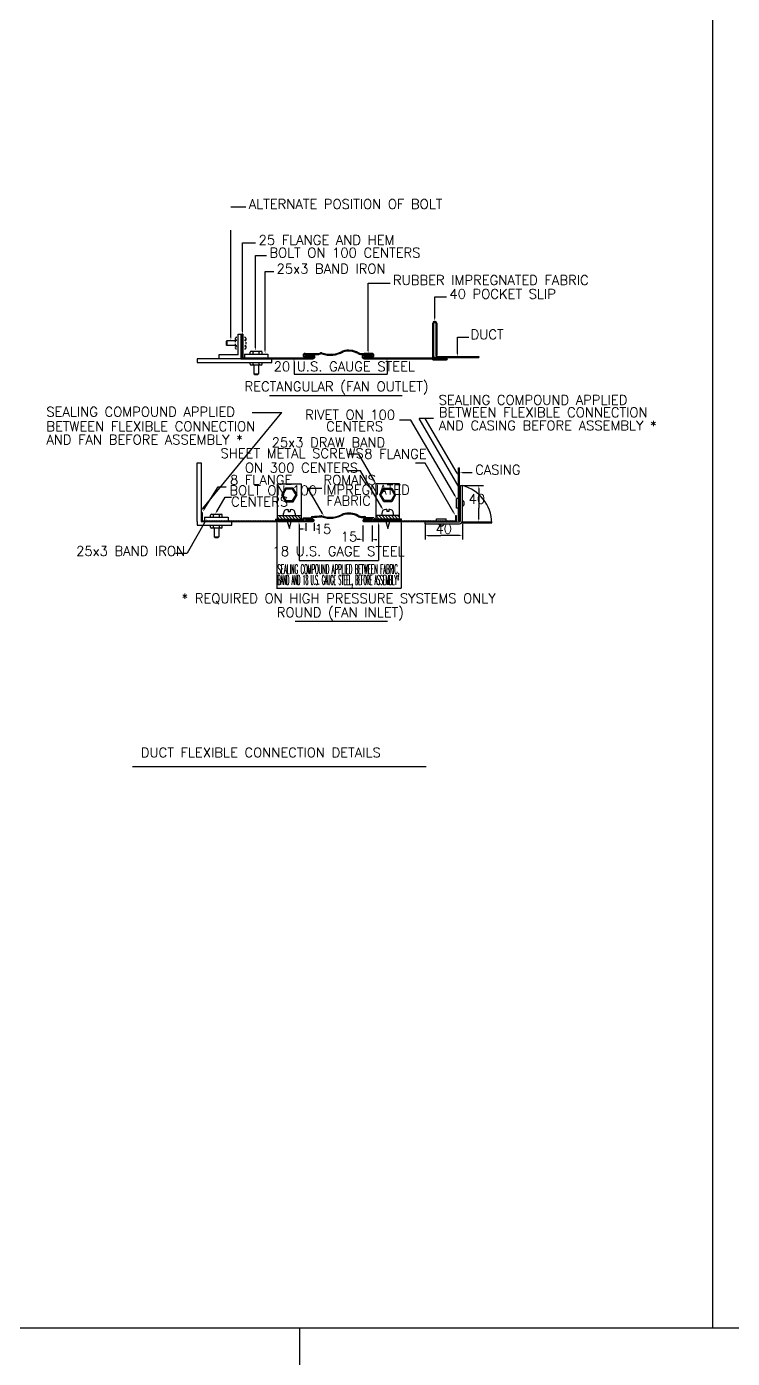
# Model space of a CAD drawing. Extents: x -730 to 2784, y 160 to 852.
# Drawn here: x -701.32 to -694.68, y 213.13 to 225.65 of the extents above; entities that cross this region are included whole.
import ezdxf
from ezdxf.enums import TextEntityAlignment as Align

# ---------------------------------------------------------------- set-up
doc = ezdxf.new("R2010")
doc.units = 0
doc.header["$MEASUREMENT"] = 0
doc.linetypes.add('DASH3', pattern=[200, 100, -100])
for name, color, linetype in [('05_AC-EX.DUCT', 1, 'Continuous'), ('10_AC-TEXT', 3, 'Continuous'), ('LIN-2', 7, 'Continuous'), ('T-TEXT', 3, 'Continuous'), ('Z20', 2, 'Continuous')]:
    doc.layers.add(name, color=color, linetype=linetype)
doc.styles.add('AC', font='romans.shx', dxfattribs={"height": 0.2})

# ---------------------------------------------------------------- blocks, each defined once
blk = doc.blocks.new('*X252')
at = {"color": 0}
for p, q in [((7087, 23849), (7037, 23899)), ((7087, 23760), (7037, 23810)), ((7087, 23937), (7041, 23984)), ((7087, 23672), (7037, 23722)), ((7087, 23584), (7037, 23634)), ((7087, 23495), (7037, 23545)), ((7087, 23407), (7037, 23457)), ((7087, 23318), (7037, 23368)), ((7087, 23230), (7037, 23280)), ((7087, 23142), (7037, 23192)), ((7087, 23053), (7037, 23103)), ((7087, 22965), (7037, 23015)), ((7087, 22876), (7037, 22926)), ((7087, 22788), (7037, 22838))]:
    blk.add_line(p, q, dxfattribs=at)
blk = doc.blocks.new('*X253')
at = {"color": 0}
for p, q in [((10332, 22884), (10382, 22934)), ((10421, 22884), (10471, 22934)), ((10509, 22884), (10559, 22934)), ((10598, 22884), (10648, 22934))]:
    blk.add_line(p, q, dxfattribs=at)

msp = doc.modelspace()

# ---------------------------------------------------------------- linework, layer by layer
at = {"color": 7}
msp.add_line((-694.862, 237.479), (-694.862, 213.419), dxfattribs=at)
at = {"layer": '05_AC-EX.DUCT', "color": 2}
msp.add_line((-700.32, 218.695), (-697.556, 218.695), dxfattribs=at)
at = {"layer": '10_AC-TEXT'}
msp.add_line((-698.789, 220.061), (-697.921, 220.061), dxfattribs=at)
at = {"layer": 'LIN-2', "color": 2}
for p, q in [((-697.495, 222.546), (-697.495, 222.866)), ((-697.485, 222.55), (-697.485, 222.863)), ((-697.48, 222.881), (-697.472, 222.881)), ((-697.477, 222.871), (-697.475, 222.871)), ((-697.467, 222.863), (-697.467, 222.559)), ((-697.458, 222.866), (-697.458, 222.559)), ((-699.351, 222.687), (-699.351, 222.724)), ((-699.342, 222.705), (-699.351, 222.715)), ((-699.342, 222.705), (-699.351, 222.695)), ((-699.351, 222.647), (-699.351, 222.671)), ((-699.342, 222.65), (-699.351, 222.659)), ((-699.342, 222.65), (-699.351, 222.64)), ((-699.342, 222.733), (-699.339, 222.733)), ((-699.342, 222.705), (-699.337, 222.705)), ((-699.342, 222.65), (-699.339, 222.65)), ((-699.33, 222.733), (-699.324, 222.733)), ((-699.329, 222.705), (-699.324, 222.705)), ((-699.329, 222.65), (-699.324, 222.65)), ((-699.324, 222.567), (-699.324, 222.761)), ((-699.324, 222.761), (-699.3, 222.761)), ((-699.3, 222.761), (-699.3, 222.53)), ((-699.3, 222.761), (-699.29, 222.761)), ((-699.29, 222.761), (-699.29, 222.53)), ((-699.281, 222.761), (-699.29, 222.761)), ((-699.29, 222.748), (-699.281, 222.757)), ((-699.29, 222.725), (-699.281, 222.735)), ((-699.29, 222.702), (-699.281, 222.712)), ((-699.29, 222.68), (-699.281, 222.689)), ((-699.29, 222.657), (-699.281, 222.666)), ((-699.281, 222.761), (-699.281, 222.539)), ((-699.281, 222.733), (-699.278, 222.733)), ((-699.281, 222.705), (-699.277, 222.705)), ((-699.281, 222.65), (-699.278, 222.65)), ((-699.267, 222.65), (-699.263, 222.65)), ((-699.266, 222.705), (-699.263, 222.705)), ((-699.265, 222.733), (-699.263, 222.733)), ((-699.263, 222.705), (-699.254, 222.715)), ((-699.263, 222.705), (-699.254, 222.695)), ((-699.263, 222.65), (-699.254, 222.659)), ((-699.263, 222.65), (-699.254, 222.64)), ((-699.254, 222.724), (-699.254, 222.705)), ((-699.254, 222.685), (-699.254, 222.667)), ((-699.254, 222.65), (-699.254, 222.631)), ((-699.3, 222.53), (-699.712, 222.53)), ((-699.712, 222.53), (-699.712, 222.496)), ((-699.324, 222.567), (-699.508, 222.567)), ((-699.508, 222.567), (-699.508, 222.53)), ((-699.351, 222.631), (-699.351, 222.636)), ((-699.342, 222.622), (-699.341, 222.622)), ((-699.329, 222.622), (-699.324, 222.622)), ((-699.3, 222.53), (-699.29, 222.53)), ((-699.29, 222.634), (-699.281, 222.643)), ((-699.29, 222.611), (-699.281, 222.62)), ((-699.29, 222.588), (-699.281, 222.597)), ((-699.29, 222.565), (-699.281, 222.575)), ((-699.29, 222.542), (-699.281, 222.552)), ((-699.29, 222.53), (-699.281, 222.539)), ((-699.29, 222.53), (-699.281, 222.53)), ((-699.281, 222.622), (-699.277, 222.622)), ((-699.281, 222.539), (-698.622, 222.539)), ((-699.281, 222.53), (-698.622, 222.53)), ((-699.274, 222.53), (-699.265, 222.539)), ((-699.267, 222.622), (-699.263, 222.622)), ((-699.266, 222.572), (-699.266, 222.539)), ((-699.266, 222.572), (-699.045, 222.572)), ((-699.258, 222.53), (-699.248, 222.539)), ((-699.241, 222.53), (-699.232, 222.539)), ((-699.225, 222.53), (-699.216, 222.539)), ((-699.211, 222.572), (-699.211, 222.591)), ((-699.209, 222.53), (-699.199, 222.539)), ((-699.202, 222.6), (-699.109, 222.6)), ((-699.183, 222.591), (-699.193, 222.6)), ((-699.192, 222.53), (-699.183, 222.539)), ((-699.183, 222.591), (-699.174, 222.6)), ((-699.183, 222.572), (-699.183, 222.591)), ((-699.176, 222.53), (-699.167, 222.539)), ((-699.16, 222.53), (-699.15, 222.539)), ((-699.143, 222.53), (-699.134, 222.539)), ((-699.128, 222.591), (-699.138, 222.6)), ((-699.128, 222.591), (-699.118, 222.6)), ((-699.128, 222.572), (-699.128, 222.591)), ((-699.127, 222.53), (-699.118, 222.539)), ((-699.111, 222.53), (-699.101, 222.539)), ((-699.1, 222.572), (-699.1, 222.591)), ((-699.094, 222.53), (-699.085, 222.539)), ((-699.078, 222.53), (-699.069, 222.539)), ((-699.062, 222.53), (-699.052, 222.539)), ((-699.045, 222.572), (-699.045, 222.539)), ((-699.045, 222.53), (-699.036, 222.539)), ((-699.029, 222.53), (-699.02, 222.539)), ((-699.013, 222.53), (-699.003, 222.539)), ((-699.01, 222.496), (-699.01, 222.53)), ((-698.996, 222.53), (-698.987, 222.539)), ((-698.98, 222.53), (-698.971, 222.539)), ((-698.964, 222.53), (-698.954, 222.539)), ((-698.947, 222.53), (-698.938, 222.539)), ((-698.931, 222.53), (-698.922, 222.539)), ((-698.915, 222.53), (-698.905, 222.539)), ((-698.898, 222.53), (-698.889, 222.539)), ((-698.882, 222.53), (-698.873, 222.539)), ((-698.866, 222.53), (-698.856, 222.539)), ((-698.849, 222.53), (-698.84, 222.539)), ((-698.833, 222.53), (-698.824, 222.539)), ((-698.817, 222.53), (-698.807, 222.539)), ((-698.8, 222.53), (-698.791, 222.539)), ((-698.784, 222.53), (-698.775, 222.539)), ((-698.768, 222.53), (-698.758, 222.539)), ((-698.751, 222.53), (-698.742, 222.539)), ((-698.735, 222.53), (-698.726, 222.539)), ((-698.719, 222.53), (-698.709, 222.539)), ((-698.702, 222.53), (-698.693, 222.539)), ((-698.696, 222.58), (-698.622, 222.58)), ((-698.696, 222.571), (-698.622, 222.571)), ((-698.696, 222.553), (-698.622, 222.553)), ((-698.696, 222.543), (-698.622, 222.543)), ((-698.695, 222.567), (-698.622, 222.567)), ((-698.695, 222.567), (-698.695, 222.557)), ((-698.695, 222.557), (-698.622, 222.557)), ((-698.686, 222.53), (-698.677, 222.539)), ((-698.67, 222.53), (-698.66, 222.539)), ((-698.653, 222.53), (-698.644, 222.539)), ((-698.642, 222.557), (-698.633, 222.567)), ((-698.637, 222.53), (-698.628, 222.539)), ((-698.626, 222.557), (-698.617, 222.566)), ((-698.622, 222.553), (-698.622, 222.543)), ((-698.621, 222.53), (-698.603, 222.547)), ((-698.614, 222.553), (-698.607, 222.559)), ((-698.16, 222.55), (-698.143, 222.567)), ((-698.156, 222.537), (-698.149, 222.544)), ((-698.146, 222.53), (-698.138, 222.539)), ((-698.067, 222.58), (-698.141, 222.58)), ((-698.068, 222.567), (-698.141, 222.567)), ((-698.068, 222.557), (-698.141, 222.557)), ((-698.067, 222.553), (-698.141, 222.553)), ((-698.141, 222.553), (-698.141, 222.543)), ((-698.141, 222.552), (-698.14, 222.553)), ((-698.067, 222.543), (-698.141, 222.543)), ((-698.141, 222.539), (-697.366, 222.539)), ((-698.141, 222.53), (-697.366, 222.53)), ((-698.067, 222.571), (-698.14, 222.571)), ((-698.136, 222.557), (-698.126, 222.567)), ((-698.131, 222.53), (-698.121, 222.539)), ((-698.119, 222.557), (-698.11, 222.567)), ((-698.114, 222.53), (-698.105, 222.539)), ((-698.103, 222.557), (-698.094, 222.567)), ((-698.098, 222.53), (-698.089, 222.539)), ((-698.087, 222.557), (-698.077, 222.567)), ((-698.082, 222.53), (-698.072, 222.539)), ((-698.07, 222.557), (-698.068, 222.56)), ((-698.068, 222.567), (-698.068, 222.557)), ((-698.065, 222.53), (-698.056, 222.539)), ((-698.049, 222.53), (-698.04, 222.539)), ((-698.033, 222.53), (-698.023, 222.539)), ((-698.016, 222.53), (-698.007, 222.539)), ((-698, 222.53), (-697.991, 222.539)), ((-697.984, 222.53), (-697.975, 222.539)), ((-697.967, 222.53), (-697.958, 222.539)), ((-697.951, 222.53), (-697.942, 222.539)), ((-697.935, 222.53), (-697.926, 222.539)), ((-697.918, 222.53), (-697.909, 222.539)), ((-697.902, 222.53), (-697.893, 222.539)), ((-697.886, 222.53), (-697.877, 222.539)), ((-697.869, 222.53), (-697.86, 222.539)), ((-697.853, 222.53), (-697.844, 222.539)), ((-697.837, 222.53), (-697.828, 222.539)), ((-697.82, 222.53), (-697.811, 222.539)), ((-697.804, 222.53), (-697.795, 222.539)), ((-697.788, 222.53), (-697.779, 222.539)), ((-697.771, 222.53), (-697.762, 222.539)), ((-697.755, 222.53), (-697.746, 222.539)), ((-697.739, 222.53), (-697.73, 222.539)), ((-697.722, 222.53), (-697.713, 222.539)), ((-697.706, 222.53), (-697.697, 222.539)), ((-697.69, 222.53), (-697.681, 222.539)), ((-697.673, 222.53), (-697.664, 222.539)), ((-697.657, 222.53), (-697.648, 222.539)), ((-697.641, 222.53), (-697.632, 222.539)), ((-697.624, 222.53), (-697.615, 222.539)), ((-697.608, 222.53), (-697.599, 222.539)), ((-697.592, 222.53), (-697.583, 222.539)), ((-697.575, 222.53), (-697.566, 222.539)), ((-697.559, 222.53), (-697.55, 222.539)), ((-697.543, 222.53), (-697.534, 222.539)), ((-697.526, 222.53), (-697.517, 222.539)), ((-697.51, 222.53), (-697.501, 222.539)), ((-697.494, 222.53), (-697.485, 222.539)), ((-697.493, 222.519), (-697.493, 222.528)), ((-697.493, 222.528), (-697.366, 222.528)), ((-697.489, 222.519), (-697.479, 222.528)), ((-697.478, 222.53), (-697.468, 222.539)), ((-697.476, 222.541), (-697.06, 222.541)), ((-697.472, 222.519), (-697.463, 222.528)), ((-697.467, 222.559), (-697.458, 222.559)), ((-697.461, 222.53), (-697.452, 222.539)), ((-697.458, 222.55), (-697.06, 222.55)), ((-697.456, 222.519), (-697.447, 222.528)), ((-697.445, 222.53), (-697.436, 222.539)), ((-697.44, 222.519), (-697.43, 222.528)), ((-697.429, 222.53), (-697.419, 222.539)), ((-697.423, 222.519), (-697.414, 222.528)), ((-697.412, 222.53), (-697.403, 222.539)), ((-697.407, 222.519), (-697.398, 222.528)), ((-697.396, 222.53), (-697.387, 222.539)), ((-697.391, 222.519), (-697.381, 222.528)), ((-697.38, 222.53), (-697.37, 222.539)), ((-697.374, 222.519), (-697.358, 222.535)), ((-697.06, 222.55), (-697.06, 222.541)), ((-699.712, 222.496), (-699.01, 222.496)), ((-699.211, 222.478), (-699.211, 222.496)), ((-699.109, 222.469), (-699.202, 222.469)), ((-699.183, 222.478), (-699.193, 222.469)), ((-699.183, 222.478), (-699.183, 222.496)), ((-699.183, 222.478), (-699.174, 222.469)), ((-699.177, 222.469), (-699.177, 222.466)), ((-699.128, 222.478), (-699.138, 222.469)), ((-699.128, 222.478), (-699.128, 222.496)), ((-699.128, 222.478), (-699.118, 222.469)), ((-699.1, 222.478), (-699.1, 222.496)), ((-697.493, 222.519), (-697.366, 222.519)), ((-699.712, 220.998), (-699.712, 221.552)), ((-699.712, 221.552), (-699.675, 221.552)), ((-699.675, 221.552), (-699.675, 220.998)), ((-697.253, 221.006), (-697.253, 221.504)), ((-697.253, 221.504), (-697.244, 221.504)), ((-697.244, 221.006), (-697.244, 221.504)), ((-698.955, 221.353), (-698.734, 221.353)), ((-698.955, 221.02), (-698.955, 221.353)), ((-698.734, 221.353), (-698.734, 221.02)), ((-697.807, 221.353), (-698.029, 221.353)), ((-698.029, 221.353), (-698.029, 221.02)), ((-697.807, 221.02), (-697.807, 221.353)), ((-697.235, 221.006), (-697.235, 221.338)), ((-697.235, 221.338), (-697.216, 221.338)), ((-697.216, 221.005), (-697.216, 221.338)), ((-697.216, 221.338), (-697.016, 221.338)), ((-697.272, 221.124), (-697.272, 221.216)), ((-697.253, 221.216), (-697.272, 221.216)), ((-697.235, 221.188), (-697.244, 221.188)), ((-697.235, 221.152), (-697.244, 221.152)), ((-699.674, 221.083), (-699.665, 221.083)), ((-699.674, 221.083), (-699.674, 220.998)), ((-699.674, 221.062), (-699.665, 221.071)), ((-699.674, 221.039), (-699.665, 221.048)), ((-699.674, 221.016), (-699.665, 221.025)), ((-699.665, 221.083), (-699.665, 220.998)), ((-699.641, 221.041), (-699.641, 221.007)), ((-699.641, 221.041), (-699.419, 221.041)), ((-699.585, 221.041), (-699.585, 221.059)), ((-699.576, 221.068), (-699.484, 221.068)), ((-699.558, 221.059), (-699.567, 221.068)), ((-699.558, 221.059), (-699.548, 221.068)), ((-699.558, 221.041), (-699.558, 221.059)), ((-699.502, 221.059), (-699.512, 221.068)), ((-699.502, 221.059), (-699.493, 221.068)), ((-699.502, 221.041), (-699.502, 221.059)), ((-699.475, 221.041), (-699.475, 221.059)), ((-699.419, 221.041), (-699.419, 221.007)), ((-698.955, 221.057), (-698.734, 221.057)), ((-698.939, 221.022), (-698.953, 221.037)), ((-698.909, 221.022), (-698.942, 221.055)), ((-698.88, 221.022), (-698.913, 221.055)), ((-698.9, 221.057), (-698.9, 221.076)), ((-698.85, 221.022), (-698.884, 221.055)), ((-698.863, 221.113), (-698.854, 221.113)), ((-698.854, 221.113), (-698.854, 221.094)), ((-698.854, 221.094), (-698.835, 221.094)), ((-698.821, 221.022), (-698.854, 221.055)), ((-698.835, 221.113), (-698.826, 221.113)), ((-698.835, 221.113), (-698.835, 221.094)), ((-698.792, 221.022), (-698.825, 221.055)), ((-698.762, 221.022), (-698.795, 221.055)), ((-698.789, 221.076), (-698.789, 221.057)), ((-698.735, 221.025), (-698.766, 221.055)), ((-698.735, 221.054), (-698.737, 221.055)), ((-698.715, 221.035), (-698.637, 221.035)), ((-698.715, 221.035), (-698.715, 221.03)), ((-698.706, 221.026), (-698.628, 221.026)), ((-698.706, 221.026), (-698.706, 221.025)), ((-698.69, 221.021), (-698.622, 221.021)), ((-698.69, 221.021), (-698.69, 221.012)), ((-698.664, 221.012), (-698.673, 221.021)), ((-698.641, 221.012), (-698.65, 221.021)), ((-698.637, 221.038), (-698.637, 221.035)), ((-698.628, 221.034), (-698.628, 221.026)), ((-698.611, 221.005), (-698.627, 221.021)), ((-698.16, 221.047), (-698.135, 221.047)), ((-698.16, 221.038), (-698.139, 221.038)), ((-698.067, 221.021), (-698.141, 221.021)), ((-698.135, 221.034), (-698.135, 221.026)), ((-698.057, 221.026), (-698.135, 221.026)), ((-698.126, 221.038), (-698.126, 221.035)), ((-698.048, 221.035), (-698.126, 221.035)), ((-698.115, 221.012), (-698.124, 221.021)), ((-698.092, 221.012), (-698.101, 221.021)), ((-698.069, 221.012), (-698.079, 221.021)), ((-698.067, 221.021), (-698.067, 221.012)), ((-698.057, 221.026), (-698.057, 221.025)), ((-698.048, 221.035), (-698.048, 221.03)), ((-697.807, 221.057), (-698.029, 221.057)), ((-697.998, 221.022), (-698.027, 221.052)), ((-697.968, 221.022), (-698.002, 221.055)), ((-697.974, 221.076), (-697.974, 221.057)), ((-697.939, 221.022), (-697.972, 221.055)), ((-697.91, 221.022), (-697.943, 221.055)), ((-697.928, 221.113), (-697.937, 221.113)), ((-697.928, 221.113), (-697.928, 221.094)), ((-697.909, 221.094), (-697.928, 221.094)), ((-697.88, 221.022), (-697.914, 221.055)), ((-697.9, 221.113), (-697.909, 221.113)), ((-697.909, 221.113), (-697.909, 221.094)), ((-697.851, 221.022), (-697.884, 221.055)), ((-697.863, 221.057), (-697.863, 221.076)), ((-697.822, 221.022), (-697.855, 221.055)), ((-697.809, 221.039), (-697.825, 221.055)), ((-697.46, 221.026), (-697.368, 221.026)), ((-697.46, 221.007), (-697.46, 221.026)), ((-697.368, 221.007), (-697.368, 221.026)), ((-697.272, 221.054), (-697.281, 221.054)), ((-697.281, 221.054), (-697.281, 221.007)), ((-697.272, 221.037), (-697.281, 221.047)), ((-697.272, 221.014), (-697.281, 221.024)), ((-697.253, 221.124), (-697.272, 221.124)), ((-697.272, 220.998), (-697.272, 221.054)), ((-699.712, 220.998), (-699.712, 220.965)), ((-699.712, 220.965), (-699.384, 220.965)), ((-699.674, 220.998), (-699.665, 221.007)), ((-699.674, 220.998), (-698.622, 220.998)), ((-699.674, 220.998), (-699.656, 220.998)), ((-699.665, 221.007), (-698.622, 221.007)), ((-699.651, 220.998), (-699.661, 221.007)), ((-699.633, 220.998), (-699.642, 221.007)), ((-699.61, 220.998), (-699.619, 221.007)), ((-699.587, 220.998), (-699.597, 221.007)), ((-699.585, 220.946), (-699.585, 220.965)), ((-699.484, 220.937), (-699.576, 220.937)), ((-699.564, 220.998), (-699.574, 221.007)), ((-699.558, 220.946), (-699.567, 220.937)), ((-699.558, 220.946), (-699.558, 220.965)), ((-699.558, 220.946), (-699.548, 220.937)), ((-699.552, 220.935), (-699.552, 220.933)), ((-699.542, 220.998), (-699.551, 221.007)), ((-699.519, 220.998), (-699.528, 221.007)), ((-699.502, 220.946), (-699.512, 220.937)), ((-699.496, 220.998), (-699.505, 221.007)), ((-699.502, 220.946), (-699.502, 220.965)), ((-699.502, 220.946), (-699.493, 220.937)), ((-699.473, 220.998), (-699.482, 221.007)), ((-699.475, 220.946), (-699.475, 220.965)), ((-699.45, 220.998), (-699.459, 221.007)), ((-699.427, 220.998), (-699.437, 221.007)), ((-699.404, 220.998), (-699.414, 221.007)), ((-699.382, 220.998), (-699.391, 221.007)), ((-699.384, 220.965), (-699.384, 220.998)), ((-699.359, 220.998), (-699.368, 221.007)), ((-699.336, 220.998), (-699.345, 221.007)), ((-699.313, 220.998), (-699.322, 221.007)), ((-699.29, 220.998), (-699.299, 221.007)), ((-699.267, 220.998), (-699.276, 221.007)), ((-699.244, 220.998), (-699.254, 221.007)), ((-699.222, 220.998), (-699.231, 221.007)), ((-699.199, 220.998), (-699.208, 221.007)), ((-699.176, 220.998), (-699.185, 221.007)), ((-699.153, 220.998), (-699.162, 221.007)), ((-699.13, 220.998), (-699.139, 221.007)), ((-699.107, 220.998), (-699.116, 221.007)), ((-699.084, 220.998), (-699.094, 221.007)), ((-699.061, 220.998), (-699.071, 221.007)), ((-699.039, 220.998), (-699.048, 221.007)), ((-699.016, 220.998), (-699.025, 221.007)), ((-698.993, 220.998), (-699.002, 221.007)), ((-698.97, 220.998), (-698.979, 221.007)), ((-698.974, 221.02), (-698.724, 221.02)), ((-698.974, 221.02), (-698.974, 221.011)), ((-698.974, 221.011), (-698.72, 221.011)), ((-698.947, 220.998), (-698.956, 221.007)), ((-698.924, 220.998), (-698.934, 221.007)), ((-698.901, 220.998), (-698.911, 221.007)), ((-698.879, 220.998), (-698.888, 221.007)), ((-698.856, 220.998), (-698.865, 221.007)), ((-698.863, 220.998), (-698.844, 220.934)), ((-698.844, 220.934), (-698.826, 220.998)), ((-698.833, 220.998), (-698.842, 221.007)), ((-698.81, 220.998), (-698.819, 221.007)), ((-698.787, 220.998), (-698.796, 221.007)), ((-698.764, 220.998), (-698.773, 221.007)), ((-698.741, 220.998), (-698.751, 221.007)), ((-698.719, 220.998), (-698.728, 221.007)), ((-698.696, 220.998), (-698.705, 221.007)), ((-698.687, 221.012), (-698.69, 221.016)), ((-698.69, 221.012), (-698.622, 221.012)), ((-698.673, 220.998), (-698.682, 221.007)), ((-698.65, 220.998), (-698.659, 221.007)), ((-698.627, 220.998), (-698.636, 221.007)), ((-698.138, 221.012), (-698.146, 221.02)), ((-698.067, 221.012), (-698.141, 221.012)), ((-698.141, 221.007), (-697.366, 221.007)), ((-698.141, 220.998), (-697.366, 220.998)), ((-698.124, 220.998), (-698.133, 221.007)), ((-698.101, 220.998), (-698.11, 221.007)), ((-698.078, 220.998), (-698.088, 221.007)), ((-698.056, 220.998), (-698.065, 221.007)), ((-698.043, 221.011), (-697.789, 221.011)), ((-698.033, 220.998), (-698.042, 221.007)), ((-697.789, 221.02), (-698.038, 221.02)), ((-698.01, 220.998), (-698.019, 221.007)), ((-697.987, 220.998), (-697.996, 221.007)), ((-697.964, 220.998), (-697.973, 221.007)), ((-697.941, 220.998), (-697.95, 221.007)), ((-697.918, 220.998), (-697.928, 221.007)), ((-697.895, 220.998), (-697.905, 221.007)), ((-697.873, 220.998), (-697.882, 221.007)), ((-697.85, 220.998), (-697.859, 221.007)), ((-697.827, 220.998), (-697.836, 221.007)), ((-697.804, 220.998), (-697.813, 221.007)), ((-697.781, 220.998), (-697.79, 221.007)), ((-697.789, 221.011), (-697.789, 221.02)), ((-697.758, 220.998), (-697.768, 221.007)), ((-697.735, 220.998), (-697.745, 221.007)), ((-697.713, 220.998), (-697.722, 221.007)), ((-697.69, 220.998), (-697.699, 221.007)), ((-697.667, 220.998), (-697.676, 221.007)), ((-697.644, 220.998), (-697.653, 221.007)), ((-697.621, 220.998), (-697.63, 221.007)), ((-697.598, 220.998), (-697.608, 221.007)), ((-697.575, 220.998), (-697.585, 221.007)), ((-697.567, 220.978), (-697.567, 220.996)), ((-697.567, 220.996), (-697.366, 220.996)), ((-697.567, 220.978), (-697.243, 220.978)), ((-697.553, 220.998), (-697.562, 221.007)), ((-697.53, 220.998), (-697.539, 221.007)), ((-697.507, 220.998), (-697.516, 221.007)), ((-697.484, 220.998), (-697.493, 221.007)), ((-697.461, 220.998), (-697.47, 221.007)), ((-697.438, 220.998), (-697.447, 221.007)), ((-697.415, 220.998), (-697.425, 221.007)), ((-697.393, 220.998), (-697.402, 221.007)), ((-697.37, 220.998), (-697.379, 221.007)), ((-697.366, 221.007), (-697.281, 221.007)), ((-697.366, 220.998), (-697.272, 220.998)), ((-697.366, 220.996), (-697.244, 220.996)), ((-697.347, 220.998), (-697.356, 221.007)), ((-697.324, 220.998), (-697.333, 221.007)), ((-697.301, 220.998), (-697.31, 221.007)), ((-697.278, 220.998), (-697.287, 221.007)), ((-697.253, 221.006), (-697.244, 221.006)), ((-697.214, 220.996), (-696.939, 220.996)), ((-697.214, 220.987), (-696.939, 220.987))]:
    msp.add_line(p, q, dxfattribs=at)
at = {"layer": 'LIN-2', "color": 2, "linetype": 'DASH3'}
for p, q in [((-699.431, 222.699), (-699.438, 222.692)), ((-699.438, 222.692), (-699.438, 222.662)), ((-699.431, 222.655), (-699.438, 222.662)), ((-699.431, 222.699), (-699.431, 222.655)), ((-699.351, 222.699), (-699.431, 222.699)), ((-699.351, 222.655), (-699.431, 222.655)), ((-699.177, 222.469), (-699.177, 222.389)), ((-699.133, 222.469), (-699.133, 222.389)), ((-699.177, 222.389), (-699.17, 222.382)), ((-699.177, 222.389), (-699.133, 222.389)), ((-699.17, 222.382), (-699.14, 222.382)), ((-699.133, 222.389), (-699.14, 222.382)), ((-699.552, 220.935), (-699.552, 220.856)), ((-699.508, 220.935), (-699.508, 220.856)), ((-699.552, 220.856), (-699.508, 220.856)), ((-699.552, 220.856), (-699.545, 220.849)), ((-699.545, 220.849), (-699.515, 220.849)), ((-699.508, 220.856), (-699.515, 220.849))]:
    msp.add_line(p, q, dxfattribs=at)
at = {"layer": 'LIN-2', "color": 2}
for points in [[(-698.881, 221.314), (-698.918, 221.25), (-698.881, 221.186), (-698.807, 221.186), (-698.77, 221.25), (-698.807, 221.314)], [(-698.876, 221.305), (-698.908, 221.25), (-698.876, 221.196), (-698.813, 221.196), (-698.781, 221.25), (-698.813, 221.305)], [(-697.881, 221.314), (-697.844, 221.25), (-697.881, 221.186), (-697.955, 221.186), (-697.992, 221.25), (-697.955, 221.314)], [(-697.887, 221.305), (-697.855, 221.25), (-697.887, 221.196), (-697.95, 221.196), (-697.982, 221.25), (-697.95, 221.305)]]:
    msp.add_lwpolyline(points, close=True, dxfattribs=at)
for centre, radius, start, end in [((-697.48, 222.866), 0.0148, 90, 180), ((-697.477, 222.863), 0.00831, 90, 180), ((-697.475, 222.863), 0.00831, 0, 90), ((-697.472, 222.866), 0.0148, 0, 90), ((-699.342, 222.724), 0.00924, 90, 180), ((-699.263, 222.724), 0.00924, 0, 90), ((-699.342, 222.631), 0.00924, 180, 270), ((-699.263, 222.631), 0.00924, 270, 0), ((-699.202, 222.591), 0.00924, 90, 180), ((-699.109, 222.591), 0.00924, 0, 90), ((-698.696, 222.562), 0.0185, 90, 270), ((-698.696, 222.562), 0.00924, 90, 270), ((-698.596, 222.754), 0.176, 261.7268, 285.3433), ((-698.596, 222.754), 0.185, 261.9364, 284.5561), ((-698.622, 222.548), 0.0185, 270, 90), ((-698.622, 222.548), 0.00924, 270, 90), ((-698.545, 222.567), 0.0185, 71.709, 105.3433), ((-698.545, 222.557), 0.0185, 72.2846, 104.5561), ((-698.461, 222.821), 0.258, 252.2846, 299.0031), ((-698.461, 222.821), 0.249, 251.709, 299.0031), ((-698.286, 222.418), 0.192, 61.7047, 106.294), ((-698.286, 222.418), 0.183, 61.7047, 106.294), ((-698.159, 222.653), 0.0834, 240.5426, 282.7768), ((-698.159, 222.653), 0.0742, 240.5426, 283.5523), ((-698.141, 222.548), 0.0185, 90, 270), ((-698.141, 222.548), 0.00924, 90, 270), ((-698.067, 222.562), 0.0185, 270, 90), ((-698.067, 222.562), 0.00924, 270, 90), ((-697.486, 222.548), 0.00923, 189.8242, 260.1758), ((-697.476, 222.55), 0.00924, 180, 270), ((-697.458, 222.559), 0.00924, 180, 270), ((-697.366, 222.529), 0.0102, 270, 90), ((-697.366, 222.529), 0.000924, 270, 90), ((-699.202, 222.478), 0.00924, 180, 270), ((-699.109, 222.478), 0.00924, 270, 0), ((-697.311, 220.978), 0.372, 1.3517, 75.241), ((-697.228, 221.17), 0.03, 292.6199, 67.3801), ((-699.576, 221.059), 0.00924, 90, 180), ((-699.484, 221.059), 0.00924, 0, 90), ((-698.863, 221.076), 0.037, 90, 180), ((-698.826, 221.076), 0.037, 0, 90), ((-698.724, 221.03), 0.00924, 270, 0), ((-698.72, 221.025), 0.0139, 270, 0), ((-698.628, 221.038), 0.00924, 90, 180), ((-698.696, 222.343), 1.297, 273.0215, 276.7259), ((-698.624, 221.034), 0.0037, 90, 180), ((-698.793, 223.528), 2.496, 273.8818, 275.7241), ((-698.622, 221.01), 0.0115, 270, 90), ((-698.545, 221.036), 0.0185, 71.709, 87.8604), ((-698.545, 221.026), 0.0185, 72.2846, 86.761), ((-698.461, 221.289), 0.258, 252.2846, 298.7698), ((-698.461, 221.289), 0.249, 251.709, 299.0031), ((-698.286, 220.887), 0.192, 61.7047, 106.294), ((-698.286, 220.887), 0.183, 61.7047, 105.9792), ((-698.159, 221.121), 0.0834, 240.5426, 271.2479), ((-698.159, 221.121), 0.0742, 240.5426, 268.5986), ((-698.141, 221.01), 0.0116, 88.6261, 268.6261), ((-698.139, 221.034), 0.0037, 0, 90), ((-698.135, 221.038), 0.00924, 0, 90), ((-698.043, 221.025), 0.0139, 180, 270), ((-698.038, 221.03), 0.00924, 180, 270), ((-697.937, 221.076), 0.037, 90, 180), ((-697.9, 221.076), 0.037, 0, 90), ((-699.576, 220.946), 0.00924, 180, 270), ((-699.484, 220.946), 0.00924, 270, 0), ((-698.622, 221.01), 0.00231, 270, 90), ((-698.139, 221.009), 0.00329, 128.1616, 218.1616), ((-697.414, 220.989), 0.03, 202.6199, 337.3801), ((-697.244, 221.006), 0.00924, 270, 0), ((-697.244, 221.006), 0.0277, 271.4616, 2.872)]:
    msp.add_arc(centre, radius, start, end, dxfattribs=at)
msp.add_solid([(-697.23, 222.551), (-697.23, 222.551), (-697.23, 222.551)], dxfattribs=at)
at = {"layer": 'T-TEXT', "color": 7, "linetype": 'Continuous'}
for p, q in [((-699.394, 223.958), (-699.254, 223.958)), ((-699.394, 222.732), (-699.394, 223.738)), ((-699.285, 222.789), (-699.285, 223.619)), ((-699.285, 223.619), (-699.161, 223.619)), ((-699.161, 222.632), (-699.161, 223.5)), ((-699.161, 223.5), (-699.06, 223.5)), ((-699.072, 222.608), (-699.072, 223.349)), ((-699.072, 223.349), (-698.991, 223.349)), ((-698.103, 222.602), (-698.103, 223.242)), ((-698.103, 223.242), (-697.897, 223.242)), ((-697.476, 222.912), (-697.476, 223.112)), ((-697.476, 223.112), (-697.366, 223.112)), ((-697.263, 222.579), (-697.263, 222.734)), ((-697.263, 222.734), (-697.156, 222.734)), ((-698.8, 222.503), (-698.8, 222.384)), ((-697.925, 222.503), (-697.925, 222.384)), ((-698.8, 222.384), (-697.925, 222.384)), ((-699.031, 222.184), (-697.783, 222.184)), ((-699.659, 221.122), (-698.916, 222.024)), ((-699.194, 222.024), (-698.916, 222.024)), ((-697.7, 221.951), (-697.808, 221.951)), ((-697.285, 221.241), (-697.7, 221.951)), ((-697.246, 221.32), (-697.622, 221.967)), ((-697.489, 221.967), (-697.622, 221.967)), ((-697.266, 221.453), (-697.566, 221.967)), ((-698.19, 221.633), (-698.287, 221.633)), ((-698.043, 221.379), (-698.19, 221.633)), ((-697.567, 221.548), (-697.656, 221.548)), ((-697.297, 221.081), (-697.567, 221.548)), ((-698.175, 221.477), (-698.287, 221.477)), ((-697.975, 221.13), (-698.175, 221.477)), ((-697.214, 221.46), (-697.124, 221.46)), ((-699.645, 221.116), (-699.513, 221.327)), ((-699.513, 221.327), (-699.439, 221.327)), ((-698.532, 221.074), (-698.67, 221.314)), ((-698.67, 221.314), (-698.537, 221.314)), ((-697.062, 221.31), (-697.062, 221.124)), ((-699.526, 221.095), (-699.447, 221.227)), ((-699.447, 221.227), (-699.387, 221.227)), ((-697.062, 221.024), (-697.062, 221.124)), ((-699.635, 220.998), (-699.806, 220.702)), ((-698.963, 220.986), (-698.963, 220.372)), ((-698.753, 220.972), (-698.753, 220.634)), ((-698.717, 220.929), (-698.745, 220.929)), ((-698.69, 220.985), (-698.69, 220.911)), ((-698.69, 220.911), (-698.69, 220.911)), ((-698.61, 220.987), (-698.61, 220.911)), ((-698.61, 220.911), (-698.61, 220.911)), ((-698.576, 220.929), (-698.559, 220.929)), ((-698.152, 220.961), (-698.152, 220.813)), ((-698.066, 220.961), (-698.066, 220.813)), ((-698.006, 220.968), (-698.006, 220.634)), ((-697.937, 220.998), (-697.918, 220.934)), ((-697.918, 220.934), (-697.9, 220.998)), ((-697.791, 220.986), (-697.791, 220.372)), ((-697.567, 220.978), (-697.567, 220.83)), ((-697.216, 220.978), (-697.216, 220.83)), ((-698.18, 220.831), (-698.208, 220.831)), ((-698.039, 220.831), (-698.022, 220.831)), ((-697.54, 220.867), (-697.419, 220.867)), ((-697.244, 220.867), (-697.419, 220.867)), ((-699.915, 220.702), (-699.806, 220.702)), ((-698.753, 220.634), (-698.006, 220.634)), ((-698.964, 220.372), (-697.791, 220.372))]:
    msp.add_line(p, q, dxfattribs=at)
for points in [[(-697.471, 222.912), (-697.481, 222.912), (-697.476, 222.885)], [(-699.28, 222.789), (-699.29, 222.789), (-699.285, 222.761)], [(-699.389, 222.732), (-699.399, 222.732), (-699.394, 222.704)], [(-699.156, 222.632), (-699.165, 222.632), (-699.161, 222.604)], [(-699.068, 222.608), (-699.077, 222.608), (-699.072, 222.581)], [(-698.805, 222.503), (-698.796, 222.503), (-698.8, 222.53)], [(-698.098, 222.608), (-698.107, 222.608), (-698.102, 222.58)], [(-697.93, 222.503), (-697.921, 222.503), (-697.925, 222.53)], [(-697.258, 222.579), (-697.268, 222.579), (-697.263, 222.551)], [(-697.262, 221.455), (-697.27, 221.451), (-697.252, 221.429)], [(-697.214, 221.455), (-697.214, 221.464), (-697.241, 221.46)], [(-698.039, 221.381), (-698.047, 221.377), (-698.029, 221.355)], [(-697.242, 221.322), (-697.25, 221.318), (-697.232, 221.296)], [(-697.066, 221.31), (-697.057, 221.31), (-697.062, 221.338)], [(-697.282, 221.243), (-697.289, 221.238), (-697.272, 221.217)], [(-699.655, 221.119), (-699.663, 221.124), (-699.673, 221.098)], [(-699.642, 221.113), (-699.649, 221.118), (-699.66, 221.092)], [(-699.639, 221.001), (-699.631, 220.996), (-699.621, 221.022)], [(-699.522, 221.093), (-699.53, 221.098), (-699.541, 221.071)], [(-698.528, 221.076), (-698.536, 221.072), (-698.518, 221.05)], [(-697.971, 221.132), (-697.979, 221.128), (-697.961, 221.106)], [(-697.293, 221.083), (-697.301, 221.078), (-697.283, 221.057)], [(-697.057, 221.024), (-697.066, 221.024), (-697.062, 220.996)], [(-698.967, 220.986), (-698.958, 220.986), (-698.963, 221.014)], [(-698.758, 220.972), (-698.749, 220.972), (-698.753, 220.999)], [(-698.717, 220.925), (-698.717, 220.934), (-698.69, 220.929)], [(-698.69, 220.911), (-698.69, 220.911), (-698.69, 220.911)], [(-698.61, 220.911), (-698.61, 220.911), (-698.61, 220.911)], [(-698.576, 220.925), (-698.576, 220.934), (-698.604, 220.929)], [(-698.011, 220.968), (-698.001, 220.968), (-698.006, 220.996)], [(-697.796, 220.986), (-697.786, 220.986), (-697.791, 221.014)], [(-698.18, 220.827), (-698.18, 220.836), (-698.152, 220.831)], [(-698.039, 220.827), (-698.039, 220.836), (-698.066, 220.831)], [(-697.54, 220.862), (-697.54, 220.872), (-697.567, 220.867)], [(-697.244, 220.872), (-697.244, 220.862), (-697.216, 220.867)]]:
    msp.add_solid(points, dxfattribs=at)
at = {"layer": 'Z20', "color": 7}
for p, q in [((-729.238, 213.419), (-673.153, 213.419)), ((-698.748, 213.419), (-698.748, 200.817))]:
    msp.add_line(p, q, dxfattribs=at)

# ---------------------------------------------------------------- block references
at = {"layer": 'LIN-2', "color": 2, "xscale": 0.0001847560911301116, "yscale": 0.0001847560911301116, "zscale": 0.0001847560911554289}
for name in ['*X252', '*X253']:
    msp.add_blockref(name, (-700.6, 218.329), dxfattribs=at)

# ---------------------------------------------------------------- texts
at = {"layer": '05_AC-EX.DUCT', "color": 2, "style": 'AC'}
msp.add_text('DUCT FLEXIBLE CONNECTION DETAILS', height=0.09062, dxfattribs=at).set_placement((-700.241, 218.782))
at = {"layer": 'T-TEXT', "color": 7, "linetype": 'Continuous', "style": 'AC'}
for s, height, p in [('ALTERNATE POSITION OF BOLT', 0.09062, (-699.226, 223.939)), ('25 FLANGE AND HEM', 0.09062, (-699.133, 223.601)), ('BOLT ON 100 CENTERS', 0.09062, (-699.032, 223.482)), ('25x3 BAND IRON', 0.09062, (-698.964, 223.331)), ('RUBBER IMPREGNATED FABRIC', 0.09062, (-697.869, 223.224)), ('40 POCKET SLIP', 0.09062, (-697.338, 223.094)), ('DUCT', 0.0906, (-697.139, 222.713)), ('SEALING COMPOUND APPLIED', 0.09062, (-697.439, 222.097)), ('SEALING COMPOUND APPLIED', 0.09062, (-701.13, 221.986)), ('RIVET ON 100', 0.09062, (-698.696, 221.958)), ('BETWEEN FLEXIBLE CONNECTION', 0.09062, (-697.439, 221.981)), ('BETWEEN FLEXIBLE CONNECTION', 0.09062, (-701.13, 221.849)), ('CENTERS', 0.0906, (-698.498, 221.849)), ('AND CASING BEFORE ASSEMBLY *', 0.09062, (-697.439, 221.857)), ('AND FAN BEFORE ASSEMBLY *', 0.09062, (-701.13, 221.724)), ('25x3 DRAW BAND', 0.09062, (-699.01, 221.698)), ('SHEET METAL SCREWS', 0.09062, (-699.492, 221.596)), ('8 FLANGE', 0.0906, (-698.139, 221.59)), ('ON 300 CENTERS', 0.09062, (-699.262, 221.46)), ('CASING', 0.0906, (-697.096, 221.441)), ('8 FLANGE', 0.0906, (-699.402, 221.346)), ('ROMANS', 0.0906, (-698.522, 221.345)), ('BOLT ON 100', 0.09062, (-699.408, 221.247)), ('IMPREGNATED', 0.09062, (-698.526, 221.253)), ('CENTERS', 0.0906, (-699.392, 221.141)), ('FABRIC', 0.0906, (-698.493, 221.15)), ('15', 0.0906, (-698.36, 220.813)), ('25x3 BAND IRON', 0.09062, (-700.85, 220.677))]:
    msp.add_text(s, height=height, dxfattribs=at).set_placement(p)
for s, height, p in [('20 U.S. GAUGE STEEL', 0.09062, (-698.327, 222.412)), ('RECTANGULAR (FAN OUTLET)', 0.09062, (-698.4, 222.224)), ('40', 0.0906, (-697.08, 221.167)), ('40', 0.0906, (-697.392, 220.885)), ('18 U.S. GAGE STEEL', 0.09062, (-698.381, 220.675)), ('* REQUIRED ON HIGH PRESSURE SYSTEMS ONLY', 0.09062, (-698.38, 220.232)), ('ROUND (FAN INLET)', 0.09062, (-698.364, 220.1))]:
    msp.add_text(s, height=height, dxfattribs=at).set_placement(p, align=Align.CENTER)
msp.add_text('15', height=0.0906, dxfattribs=at).set_placement((-698.527, 220.93), align=Align.MIDDLE_CENTER)
for s, width, p, p2 in [('SEALING COMPOUND APPLIED BETWEEN FABRIC,', 0.348363, (-698.954, 220.506), (-697.809, 220.506)), ('BAND AND 18 U.S. GAUGE STEEL, BEFORE ASSEMBLY*', 0.300286, (-698.954, 220.405), (-697.809, 220.405))]:
    msp.add_text(s, height=0.09062, dxfattribs=dict(at, width=width)).set_placement(p, p2, align=Align.FIT)

doc.saveas('drawing.dxf')
